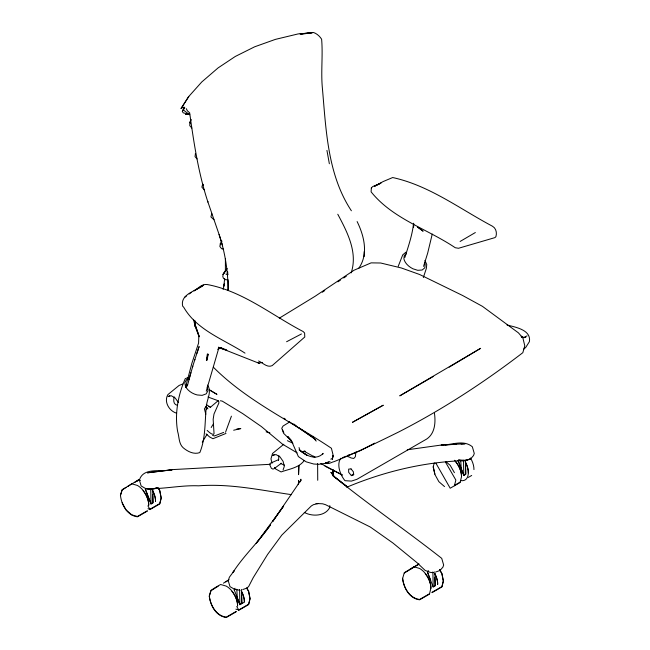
<?xml version="1.0" encoding="UTF-8"?>
<svg xmlns="http://www.w3.org/2000/svg" width="650" height="650" viewBox="0 0 650 650"><rect width="100%" height="100%" fill="white"/><g stroke="black" fill="none" stroke-linecap="round" stroke-linejoin="round"><path stroke-width="0.97" d="M316.225 441.074L313.202 437.548L313.202 436.312M206.424 409.476C205.262 401.269 212.786 392.438 207.504 385.084M413.652 223.502L413.554 227.305L413.636 223.632M364.13 256.571L364.211 251.607M228.15 290.558L228.166 280.743M203.157 185.559L202.694 184.039L202.963 185.234M206.099 409.094C204.791 423.524 205.457 439.14 199.81 452.587C193.854 454.764 187.59 451.506 183.097 447.671C178.644 443.56 179.335 436.954 177.661 431.576C174.501 413.847 178.1 394.924 185.274 378.633L188.492 377.447M329.802 505.611L329.688 507.634C325.049 516.392 312.154 516.75 304.273 512.395M298.374 484.494L298.659 480.594L298.342 484.599M174.265 396.89C173.233 400.156 173.347 404.666 177.474 405.356M223.828 286.341L224.664 278.452M225.396 271.554L225.404 258.668M278.46 460.476L278.964 455.707M355.891 452.018L355.396 456.666L353.771 458.469L351.041 457.957A17.201 9.929 60 0 0 345.881 456.276M223.186 274.471L225.631 270.562C223.218 273.049 220.805 277.826 225.331 279.671L228.199 279.898M191.327 119.592L189.946 122.062L190.222 123.134M206.424 360.36L207.374 353.925L208.081 354.242L207.163 360.206L206.424 360.36L208.081 354.242M433.379 572.658L430.332 572.382L425.198 570.464L417.007 562.681L392.884 542.977L370.281 527.004L325.496 504.66L322.562 503.791L315.933 503.49M333.068 455.772L332.321 459.574L332.971 454.553L331.427 448.281C291.907 421.671 247.333 401.342 213.354 367.201M300.349 481.707L300.861 479.204L300.227 481.609M432.25 234.073L427.659 253.183L423.548 266.37M333.044 455.683L332.451 458.404L330.801 459.152M185.575 387.067L191.864 363.317L198.583 343.078L198.851 335.294L195.008 324.366L194.821 320.726M186.168 387.441L186.778 384.792L187.541 385.458L186.875 384.865L186.225 387.481M224.047 285.366L224.494 283.416L223.113 289.38M195.471 153.481L195.032 156.626L197.072 158.917M454.431 485.769L455.845 480.049L445.51 462.15M187.306 386.1L190.889 372.694M206.253 391.194L218.701 348.376M223.251 273.902L223.113 274.454L227.24 268.58M351.154 272.886C358.036 252.476 347.206 231.944 337.781 214.248M188.89 379.779L192.822 366.129M120.437 495.584L122.135 490.027L126.1 487.411M434.338 462.938L433.209 466.643L434.907 474.159M192.587 366.762L194.919 359.442M196.95 353.283L199.111 346.523L194.683 360.076M404.926 257.368C408.363 246.196 412.409 234.877 413.546 223.234M423.337 277.558L426.343 268.442L426.749 264.558L424.946 260.455M283.091 469.934L284.302 466.326L283.091 461.321L279.923 456.828L275.998 454.561L272.829 455.39L274.527 454.464M218.522 348.197L218.067 349.505L219.074 348.246M225.526 432.258L231.416 416.171M189.735 114.514L183.178 112.808L182.341 111.402L184.73 107.185M398.214 266.354L402.732 254.857L405.925 252.192M300.341 481.65L300.991 480.114L272.545 521.714L283.595 506.122L256.222 543.4L270.554 524.802C259.131 541.483 243.88 555.368 232.993 572.341L234.114 570.863L229.393 577.184L228.239 580.726L230.002 586.649L234.561 589.282L240.078 590.338M234.195 590.054L235.04 588.258M428.342 570.578L427.497 572.374L430.609 580.385M358.637 268.466C368.737 254.337 364.187 235.974 357.126 221.561M322.53 454.61L323.148 453.391C315.892 461.069 305.573 455.374 299.106 449.8L307.084 455.414L299.528 449.979L299.877 450.369L299.041 447.558M304.249 460.476C299.138 467.797 289.023 469.089 281.076 471.933L275.657 468.983L274.527 467.391M202.296 442.13L207.009 434.387M211.193 427.505L213.289 424.068M188.825 96.558L181.114 108.436L188.411 96.891L201.768 81.965L218.067 67.925L235.276 56.469L254.629 46.808L275.405 39.382L298.236 33.898L310.96 33.028L309.944 33.54M181.114 108.436L181.74 107.559L183.349 107.177L183.779 108.062M183.121 108.42L183.731 107.559M182.341 111.402L184.535 108.054M206.456 405.827L204.425 408.834L205.806 414.277M222.007 241.142L220.382 243.36L219.863 246.496L221.609 248.714L223.616 249.194M258.594 360.977C262.844 362.749 267.142 368.022 272.171 365.633L304.777 337.001L304.606 333.003L303.16 331.549C271.659 315.128 242.994 291.2 207.285 284.546C201.914 283.619 198.218 288.421 194.049 290.867L203.572 285.188C196.398 290.891 179.831 294.117 182.691 306.199L183.698 307.214C196.918 330.314 223.811 339.357 245.009 353.137M208.666 406.551L210.47 407.225L218.197 400.652M406.25 253.841L404.251 255.507L403.902 258.887A16.104 10.652 18.7 0 0 412.912 268.783L417.739 270.319L422.159 270.018L424.824 267.792L425.181 264.412A16.104 10.652 18.7 0 0 424.564 262.559M523.762 349.074L525.736 347.441L529.409 341.632C531.367 329.826 515.442 327.178 507 324.992M283.798 444.259L272.545 453.464L270.969 458.843L272.049 463.296M189.215 293.954L191.263 292.451M184.413 297.481L186.461 295.986M343.736 277.964L346.263 276.274M322.278 292.224L324.748 290.582M337.911 281.832L340.381 280.191M127.798 486.419L131.755 483.803L137.418 485.444A15.681 9.051 60 0 1 148.736 505.05M134.591 482.503L138.548 479.887L140.433 480.431M136.963 481.268L138.548 480.228M223.438 583.18L229.019 579.629M225.818 581.945L227.403 580.905M404.292 573.032L418.153 564.696M409.947 569.424L413.912 566.808L419.575 568.441A15.681 9.051 60 0 1 430.893 588.047L429.479 594.108L419.575 599.82C409.354 598.447 403.723 587.974 402.594 578.581L404.292 572.691L419.006 563.867M289.591 422.012L283.059 426.034L281.767 428.269L283.619 433.323L292.012 441.569M279.289 318.175L315.063 296.303L353.982 270.254L371.109 262.868L380.681 263.006L401.399 267.987L419.567 274.479L462.702 295.547L482.454 306.353L518.424 332.857L522.884 337.976L524.786 345.824L522.827 352.682C483.795 382.598 442.423 409.589 398.629 432.014C377.439 442.463 356.151 452.831 334.197 461.589C331.427 462.093 328.526 464.791 325.715 462.938M449.183 367.161L480.618 348.319L399.766 395.858L433.444 376.407M460.086 241.475L475.353 232.537M138.548 479.887L122.135 489.686L120.437 495.243C121.444 504.757 127.075 515.418 137.418 516.823L147.322 511.103M145.34 489.036L151.003 503.742L152.977 502.596L152.734 488.743M147.322 510.762L137.418 516.482L131.755 514.849L126.1 509.949L122.135 502.759M147.981 508.747L149.866 509.291L159.77 503.579L161.184 497.859L159.77 490.506L158.356 488.052M149.866 509.632L159.77 503.913L161.184 498.201L159.77 490.848L157.885 487.573M351.317 475.702L353.925 474.199M218.181 586.227L210.99 590.704L209.292 596.261C210.421 605.654 216.052 616.119 226.265 617.5L236.169 611.78M237.307 597.716L239.85 604.419L241.832 603.273L241.589 589.42M458.112 460.436L463.775 475.142L465.749 473.996L465.506 460.135M236.169 611.439L226.265 617.159C216.052 615.786 210.421 605.312 209.292 595.92L210.99 590.363L214.947 587.754L220.61 584.488L226.265 586.121A15.681 9.051 60 0 1 237.591 605.727M235.893 609.156L238.721 609.976L248.625 604.256L250.039 598.536L248.625 591.183L246.74 587.917M454.431 485.428L460.094 482.162M468.301 477.425L471.697 475.467M238.721 610.309L248.625 604.589L250.039 598.878L248.625 591.524L246.74 588.258M429.479 593.767L419.575 599.487C409.354 598.106 403.723 587.641 402.594 578.248M432.023 592.296L441.927 586.576L443.341 580.856L441.927 573.511L439.571 569.424M432.023 592.637L441.927 586.918L443.341 581.197L441.927 573.844L439.571 569.766M169.821 395.647L168.123 396.573L171.299 395.744L175.216 398.011L178.393 402.504M286.585 341.746L301.446 333.962M374.619 443.154L360.287 450.661L347.254 455.772M527.044 335.879L523.543 337.691L525.826 337.358L521.479 337.496M330.013 461.541L324.732 463.491L318.541 464.311L313.739 464.019L306.15 461.825L298.374 456.593L291.956 441.968L287.723 436.475L291.037 439.92M218.148 349.172L220.903 347.88M278.769 459.558L270.14 463.328L269.685 464.677L271.326 468.227L272.789 469.073L273.975 468.764L281.385 463.263L280.581 463.474L284.578 465.229M328.477 461.955L326.649 462.727L327.47 462.767L325.804 462.654M262.584 362.416L258.741 363.155L218.392 347.238L226.046 349.651M225.997 433.428L212.972 438.709L209.609 436.954L206.042 433.818M182.796 383.979L179.091 385.45L167.846 394.648C163.727 401.749 169.081 410.865 176.369 413.124M342.599 457.592L345.394 456.503M223.722 432.364L214.597 435.931L212.599 435.468M346.767 487.224C384.183 471.502 424.263 461.906 464.839 460.59L470.592 458.9L473.517 455.585L474.273 453.473L472.347 446.777C463.491 439.278 451.352 445.161 441.171 445.169L443.17 445.055M188.167 378.966L186.558 379.567L184.787 382.704L185.543 386.49A16.104 11.781 13.3 0 0 197.145 394.948L202.15 395.354L206.18 393.868L207.951 390.731L207.196 386.945M242.832 589.526L246.675 588.177L248.617 586.609L253.224 577.655L267.597 554.434L281.808 535.096L311.317 505.96L313.56 504.611L317.882 503.701M436.134 571.854L439.977 570.497L442.902 567.182L443.657 565.069L441.732 558.374C406.283 530.489 368.956 504.928 333.856 476.491L347.555 487.012L334.124 476.434L330.882 472.29L334.474 477.051L331.874 473.216M153.977 488.849L157.056 487.768M466.749 460.249L470.592 458.9L464.839 460.59L465.327 460.289L458.477 460.005L463.994 461.061M156.926 487.752L152.084 489.19L145.714 488.605L141.148 485.973L139.384 480.049C143.512 466.529 162.159 472.477 172.209 469.771L147.42 472.818L172.559 469.601L270.294 464.303M233.659 430.219L240.817 428.577L236.795 429.024M187.541 114.156L185.607 114.538L189.418 114.026M301.104 34.279L313.536 32.5C316.826 33.605 319.776 36.27 321.62 39.211C323.026 55.437 320.791 71.971 322.4 88.294C326.081 129.976 327.527 174.671 351.382 210.779M407.241 449.792L441.521 445.006L465.156 443.763L461.159 443.999M312.414 32.663L300.121 33.824L310.96 33.028M314.706 456.812L313.893 456.885L313.536 456.137M301.527 451.596L305.386 451.368L304.07 451.003M445.169 444.941L456.162 444.291M219.107 348.124L222.105 348.181L220.123 348.14L226.85 350.204M151.222 489.661L145.714 488.605C163.15 489.393 180.919 485.046 198.583 485.826C229.889 483.421 260.723 490.173 291.509 494.666M220.334 400.774L222.186 401.082L242.767 413.644L261.324 426.522L282.588 444.243L297.139 452.863M225.916 274.113L227.793 274.544M266.11 431.844L269.896 432.868M315.673 439.725L298.594 427.529M207.951 396.996L217.921 400.644L218.757 401.448L218.887 402.992L214.004 414.009L213.159 419.339L214.045 433.672L213.444 434.46L211.721 433.94A10.652 3.364 50.1 0 1 207.179 430.406M521.129 336.245L522.982 336.936M287.406 440.708L292.914 443.211M341.876 474.858L320.816 463.564M315.006 457.259L304.208 451.279M325.008 466.172L342.574 475.052M259.496 363.309L257.733 362.383L258.741 363.155M189.597 114.766L182.991 109.688M206.326 404.617L210.47 407.225M283.863 418.169L285.537 419.274M288.892 421.493L313.202 437.548M293.711 423.954L296.148 425.742M213.988 219.749L210.909 216.929L211.738 213.736L211.762 214.264M445.941 461.671L450.19 465.351L454.431 472.696M444.527 486.59L438.872 481.683L434.907 474.5L433.209 466.984M206.472 407.534L207.894 408.866L206.131 406.396M204.189 189.808L201.874 187.143L202.694 184.039M191.831 128.058L189.768 125.637L189.946 122.062M435.89 463.157L450.19 488.223L460.094 482.503L461.508 476.783A15.681 9.051 60 0 0 455.845 462.077M236.746 606.515L238.721 609.976M147.899 505.838L149.866 509.291M186.241 108.647L187.403 110.841L189.662 112.824C193.846 142.87 198.388 173.054 207.903 202.02L207.74 201.516L219.164 234.682C225.144 252.614 228.085 271.57 228.085 290.477M282.523 429.853L283.806 432.551M458.112 460.777L463.775 475.475L465.749 474.337L465.465 465.993M427.497 572.041L433.152 587.08L435.134 585.934L434.85 577.59M234.195 589.712L239.85 604.76L244.376 602.144A15.681 9.051 60 0 0 241.832 592.231M145.34 489.377L151.003 504.075L152.977 502.938L152.701 494.593M219.066 234.414L222.601 245.708M220.74 244.814L220.382 243.36L220.512 244.311M193.513 319.345L195.195 326.544L199.16 336.765L195.008 324.366L195.195 326.544L194.87 320.889M326.942 150.41L329.355 163.751M195.382 153.571L195.487 154.196M434.444 413.27C435.76 422.321 435.045 433.404 426.741 439.002L356.996 479.269L351.431 481.098L344.955 480.683A17.201 9.929 60 0 1 341.047 458.152M460.769 460.939L461.224 468.78M236.795 589.233L237.307 598.057M227.662 271.789L227.833 274.779M333.214 476.45L332.881 469.503L333.092 475.004M241.548 595.27L241.832 603.614M463.507 460.289L463.775 475.142M434.891 571.74L435.134 585.601L433.152 586.739L432.892 571.894M239.59 589.574L239.85 604.419M150.735 488.889L151.003 503.742M317.623 463.499L317.728 480.293M434.679 573.357A15.681 9.051 60 0 1 437.686 584.131M434.679 573.698A15.681 9.051 60 0 1 437.686 584.464M425.23 573.682A15.681 9.051 60 0 1 430.893 588.388M347.579 455.463A20.808 10.944 55.9 0 1 349.188 455.081M143.073 490.685A15.681 9.051 60 0 1 148.736 505.383M152.523 490.693A15.681 9.051 60 0 1 155.529 501.467M241.832 591.89A15.681 9.051 60 0 1 244.376 601.803M152.523 490.352A15.681 9.051 60 0 1 155.529 501.126M231.928 591.362A15.681 9.051 60 0 1 237.591 606.06M465.294 462.093A15.681 9.051 60 0 1 468.301 472.867M454.537 460.265A15.681 9.051 60 0 1 461.508 476.442M460.866 480.594A15.681 9.051 60 0 0 468.301 472.526A15.681 9.051 60 0 0 465.294 461.752M470.462 457.974A15.681 9.051 60 0 1 473.956 469.593M298.87 465.53L298.561 474.654L298.878 465.522M371.345 187.891L371.109 191.856C392.608 218.774 427.473 229.011 455.252 247.731L458.518 248.276L494.902 237.624L495.909 236.681C497.087 232.846 496.145 228.248 492.432 226.208C459.843 208.918 429.39 185.518 392.673 177.539L383.077 181.586L374.538 186.298L380.949 183.154L372.799 186.526L371.345 187.891M383.159 405.267L352.592 422.232L383.159 405.267M351.041 468.902L348.66 469.113L348.66 472.282L351.041 475.239L353.413 475.028L353.413 471.859L351.041 468.902M216.84 394.298L209.316 389.821L216.84 394.298M420.737 229.32L417.552 227.069L423.109 231.205L420.737 229.32"/></g></svg>
